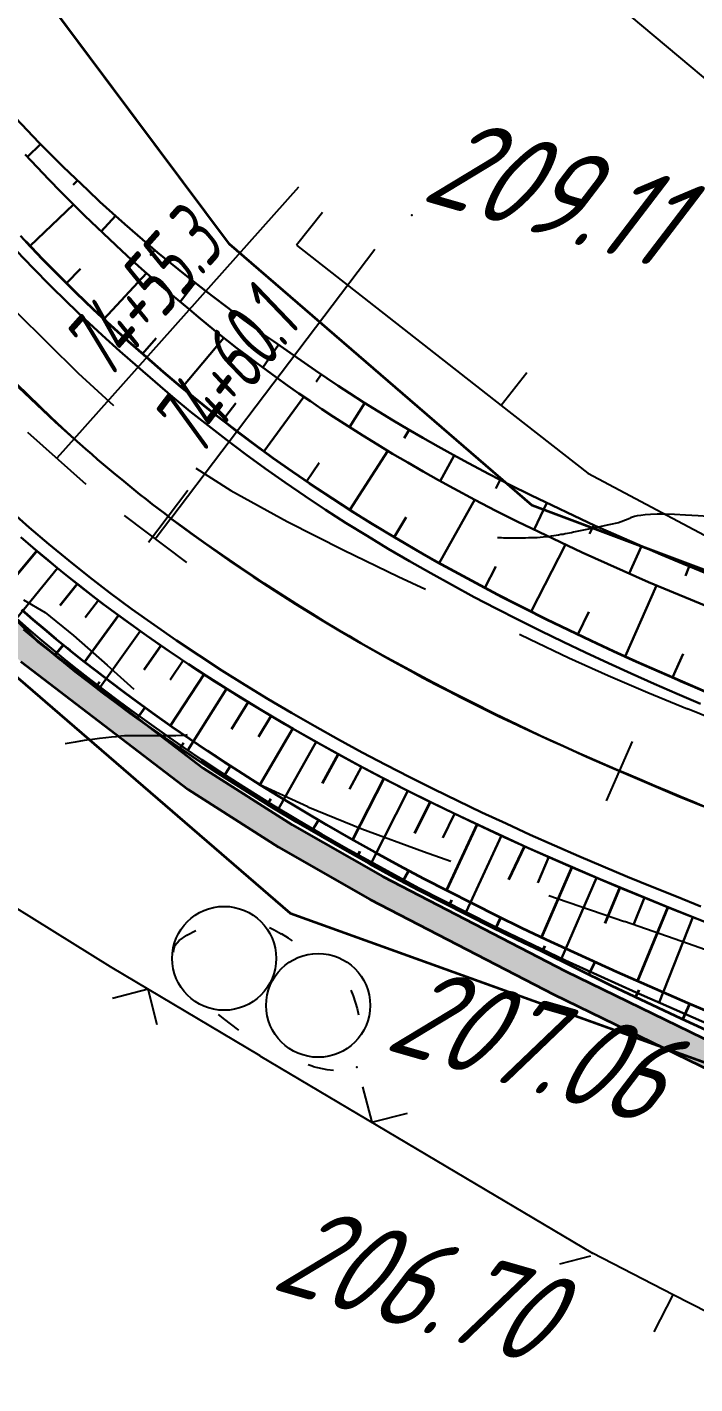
# Model space of a CAD drawing. Header units: millimetres. Extents: x -698 to 8131, y -704 to 4503.
# Drawn here: x 5436.3 to 5462, y 3359.6 to 3411.8 of the extents above; entities that cross this region are included whole.
import ezdxf

# ---------------------------------------------------------------- set-up
doc = ezdxf.new("R2010")
doc.units = ezdxf.units.MM
doc.linetypes.add('CONTI', pattern=[0])
for name, color, linetype, lineweight in [('10', 1, 'Continuous', 35), ('КОПИЯ_ОСЬ_13_ОТКОСЫ', 7, 'Continuous', 30), ('КОПИЯ_ОСЬ_ГРАНИЦЫ_ПОЛОС', 7, 'Continuous', 30), ('ОСЬ_ВЕРХ_ПОКРЫТИЯ_ГРАНИЦЫ_ПОЛОС', 7, 'Continuous', 30), ('ОСЬ_ВЕРХ_ПОКРЫТИЯ_ОСЬ', 1, 'Continuous', 30), ('Ось_примыкания', 1, 'Continuous', 35), ('Тротуар', 40, 'Continuous', 35)]:
    doc.layers.add(name, color=color, linetype=linetype, lineweight=lineweight)
for name, color, linetype in [('GOR_BDEFAULT', 212, 'CONTI'), ('PI_OTDEFAULT', 172, 'CONTI'), ('PI_TTDEFAULT', 5, 'CONTI'), ('SIT_LDEFAULT', 7, 'CONTI'), ('USLZNDEFAULT', 7, 'CONTI'), ('ОСЬ_ВЕРХ_ПОКРЫТИЯ_ОТКОСЫ', 7, 'Continuous'), ('ОСЬ_ВЕРХ_ПОКРЫТИЯ_ПИКЕТЫ', 1, 'Continuous'), ('ОСЬ_ВЕРХ_ПОКРЫТИЯ_РАЗБИВКА_КРИВ', 1, 'Continuous'), ('разметка', 7, 'Continuous')]:
    doc.layers.add(name, color=color, linetype=linetype)
doc.styles.add('eskd', font='isocpeui.ttf', dxfattribs={"width": 1.2})
doc.styles.get("Standard").update_dxf_attribs({"font": 'isocpeui.ttf'})

# ---------------------------------------------------------------- blocks, each defined once
blk = doc.blocks.new('BL_2004')
at = {"color": 0}
blk.add_circle((0, 0), 2, dxfattribs=at)
blk = doc.blocks.new('*U49')
at = {"layer": 'КОПИЯ_ОСЬ_13_ОТКОСЫ'}
for points in [[(1065.279, 800.366), (1067.106, 798.446), (1067.568, 797.983), (1068.033, 797.524), (1068.503, 797.068), (1068.976, 796.617), (1069.448, 796.178), (1069.925, 795.743), (1070.406, 795.312), (1070.89, 794.887), (1071.277, 794.556), (1071.666, 794.228), (1072.058, 793.904), (1072.453, 793.583), (1072.85, 793.265), (1073.513, 792.75), (1073.879, 792.463), (1074.247, 792.179), (1074.618, 791.898), (1074.991, 791.62), (1075.367, 791.345), (1075.745, 791.074), (1076.125, 790.805), (1076.507, 790.54), (1076.891, 790.278), (1077.318, 789.977), (1077.747, 789.68), (1078.178, 789.386), (1078.612, 789.096), (1079.048, 788.809), (1079.605, 788.455), (1080.165, 788.105), (1080.728, 787.762), (1081.295, 787.423), (1081.873, 787.089), (1082.454, 786.759), (1083.037, 786.435), (1083.624, 786.115), (1084.421, 785.695), (1085.222, 785.283), (1086.027, 784.88), (1088.499, 783.709), (1091.033, 782.595), (1091.891, 782.235), (1092.754, 781.881)], [(1066.577, 797.996), (1067.028, 797.515), (1067.483, 797.038), (1067.943, 796.564), (1068.406, 796.094), (1068.87, 795.636), (1069.338, 795.182), (1069.81, 794.732), (1070.286, 794.286), (1070.667, 793.939), (1071.052, 793.595), (1071.438, 793.254), (1071.828, 792.916), (1072.22, 792.581), (1072.877, 792.037), (1073.24, 791.733), (1073.606, 791.432), (1073.974, 791.134), (1074.345, 790.839), (1074.719, 790.548), (1075.094, 790.259), (1075.473, 789.974), (1075.853, 789.692), (1076.236, 789.413), (1076.669, 789.104), (1077.105, 788.798), (1077.543, 788.496), (1077.984, 788.198), (1078.427, 787.903), (1078.992, 787.539), (1079.56, 787.181), (1080.132, 786.828), (1080.707, 786.48), (1081.293, 786.137), (1081.881, 785.799), (1082.473, 785.466), (1083.067, 785.139), (1083.873, 784.708), (1084.684, 784.286), (1085.499, 783.873), (1087.996, 782.674), (1090.552, 781.536), (1093.124, 780.464)], [(1067.156, 798.396), (1066.661, 797.906)], [(1068.581, 796.993), (1068.42, 796.826)], [(1070.047, 795.633), (1069.501, 795.026)], [(1071.556, 794.321), (1071.381, 794.112)], [(1073.111, 793.063), (1072.535, 792.32)], [(1074.694, 791.841), (1074.506, 791.59)], [(1076.316, 790.672), (1075.71, 789.797)], [(1077.961, 789.533), (1077.761, 789.24)], [(1079.633, 788.437), (1079.047, 787.505)], [(1081.341, 787.396), (1081.156, 787.079)], [(1083.081, 786.411), (1082.542, 785.428)], [(1084.849, 785.474), (1084.678, 785.142)], [(1086.642, 784.589), (1086.154, 783.558)], [(1088.449, 783.733), (1088.286, 783.389)], [(1090.28, 782.926), (1089.813, 781.865)], [(1092.119, 782.142), (1091.972, 781.784)]]:
    blk.add_lwpolyline(points, dxfattribs=at)

msp = doc.modelspace()

# ---------------------------------------------------------------- hatches: boundary and pattern name
at = {"layer": 'Тротуар', "lineweight": 30, "ltscale": 7}
msp.add_hatch(color=256, dxfattribs=at).paths.add_polyline_path([(5466.603, 3369.435), (5464.199, 3371.972), (5457.004, 3375.472), (5449.971, 3379.116), (5446.483, 3381.111), (5443.161, 3383.224), (5436.715, 3388.142), (5431.069, 3393.814), (5426.047, 3400.024), (5421.509, 3406.475), (5419.224, 3409.907), (5412.944, 3420.132), (5406.733, 3430.399), (5401.563, 3438.959), (5392.412, 3454.459), (5384.128, 3468.142), (5376.812, 3480.084), (5372.692, 3483.698), (5367.045, 3489.864), (5364.428, 3494.124), (5362.55, 3498.787), (5362.162, 3499.75), (5361.296, 3501.956), (5360.243, 3505.535), (5359.9, 3506.511), (5359.557, 3507.488), (5353.516, 3517.408), (5346.095, 3529.283), (5337.358, 3542.681), (5330.6, 3552.598), (5323.514, 3562.282), (5314.689, 3573.385), (5305.757, 3583.754), (5294.788, 3595.515), (5284.15, 3605.971), (5274.517, 3614.798), (5262.518, 3625.475), (5250.256, 3635.753), (5228.636, 3653.545), (5213.48, 3666.213), (5198.554, 3679.53), (5195.155, 3682.072), (5188.614, 3686.677), (5181.729, 3690.741), (5174.553, 3693.981), (5166.765, 3696.048), (5158.672, 3697.097), (5150.771, 3696.701), (5142.932, 3694.886), (5135.763, 3691.799), (5128.894, 3687.534), (5119.677, 3680.123), (5110.519, 3672.03), (5107.649, 3669.246), (5096.334, 3657.934), (5094.629, 3656.228), (5093.906, 3655.537), (5087.832, 3649.465), (5076.605, 3638.065), (5063.964, 3625.252), (5056.914, 3618.158), (5049.806, 3611.124), (5042.672, 3604.117), (5034.104, 3595.716), (5025.464, 3587.246), (5012.287, 3575.126), (5004.83, 3568.464), (5000.376, 3564.545), (4992.568, 3558.187), (4986.365, 3553.136), (4976.969, 3545.672), (4967.373, 3538.466), (4960.946, 3533.701), (4956.142, 3530.257), (4951.275, 3526.828), (4944.558, 3522.239), (4941.878, 3520.46), (4934.85, 3515.752), (4934.02, 3515.196), (4921.2, 3506.598), (4903.6, 3496.548), (4897.663, 3493.449), (4891.601, 3490.598), (4873.244, 3481.853), (4861.137, 3475.777), (4851.022, 3470.054), (4850.316, 3469.617), (4844.045, 3464.752), (4838.09, 3459.351), (4832.466, 3453.61), (4827.236, 3447.37), (4822.539, 3440.513), (4818.897, 3433.927), (4815.516, 3426.46), (4812.441, 3418.669), (4810.035, 3411.157), (4807.175, 3399.956), (4804.768, 3388.201), (4802.678, 3365.271), (4803.818, 3364.88), (4805.75, 3388.011), (4808.15, 3399.731), (4811.12, 3411.298), (4813.568, 3418.846), (4816.506, 3426.225), (4819.778, 3433.453), (4823.587, 3440.306), (4828.121, 3446.878), (4833.208, 3452.938), (4838.771, 3458.618), (4844.644, 3463.95), (4850.888, 3468.795), (4851.611, 3469.243), (4861.609, 3474.895), (4873.593, 3481.023), (4892.028, 3489.675), (4898.14, 3492.525), (4904.066, 3495.663), (4921.662, 3505.714), (4942.435, 3519.629), (4945.115, 3521.408), (4951.736, 3525.929), (4956.645, 3529.404), (4961.502, 3532.939), (4967.97, 3537.663), (4977.55, 3544.92), (4986.99, 3552.356), (4993.2, 3557.412), (5001.022, 3563.781), (5005.493, 3567.716), (5012.958, 3574.386), (5026.153, 3586.52), (5034.804, 3595.002), (5043.373, 3603.403), (5050.509, 3610.412), (5057.621, 3617.45), (5064.674, 3624.548), (5077.317, 3637.363), (5088.541, 3648.76), (5097.04, 3657.226), (5108.35, 3668.534), (5111.199, 3671.296), (5120.322, 3679.358), (5129.473, 3686.717), (5136.227, 3690.91), (5143.245, 3693.932), (5150.91, 3695.707), (5158.632, 3696.093), (5166.571, 3695.065), (5174.217, 3693.035), (5181.268, 3689.852), (5188.077, 3685.832), (5194.568, 3681.262), (5197.92, 3678.755), (5212.826, 3665.456), (5227.997, 3652.776), (5249.617, 3634.984), (5261.864, 3624.719), (5273.849, 3614.053), (5283.425, 3605.248), (5294.038, 3594.853), (5304.928, 3583.185), (5313.919, 3572.747), (5322.719, 3561.675), (5329.783, 3552.021), (5336.525, 3542.127), (5345.254, 3528.742), (5352.666, 3516.881), (5358.55, 3507.337), (5360.408, 3501.541), (5363.532, 3493.673), (5366.243, 3489.259), (5371.993, 3482.98), (5375.959, 3479.544), (5383.271, 3467.625), (5391.554, 3453.946), (5400.706, 3438.447), (5405.884, 3429.885), (5412.109, 3419.623), (5418.381, 3409.369), (5420.615, 3406.013), (5425.242, 3399.43), (5430.324, 3393.146), (5436.048, 3387.394), (5442.486, 3382.471), (5445.966, 3380.254), (5449.492, 3378.238), (5456.555, 3374.578), (5463.598, 3371.152), (5466.015, 3368.602), (5468.306, 3367.584), (5468.712, 3368.498)])

# ---------------------------------------------------------------- linework, layer by layer
at = {"layer": '10'}
for p, q in [((5444.073, 3403.464), (5401.543, 3460.384)), ((5455.723, 3393.394), (5444.073, 3403.464)), ((5531.183, 3365.104), (5455.723, 3393.394)), ((5446.413, 3377.714), (5474.883, 3367.454))]:
    msp.add_line(p, q, dxfattribs=at)
for points in [[(5710.163, 3297.724), (5663.993, 3297.174), (5633.323, 3307.224), (5531.183, 3365.104), (5455.723, 3393.394), (5444.073, 3403.464), (5401.543, 3460.384), (5376.033, 3506.574), (5328.473, 3581.954), (5320.503, 3590.824), (5286.753, 3619.604), (5288.323, 3621.204), (5196.433, 3695.614)], [(5446.413, 3377.714), (5430.843, 3391.154), (5399.813, 3434.264), (5430.843, 3391.154), (5446.413, 3377.714), (5474.883, 3367.454), (5476.483, 3372.204), (5484.003, 3369.444), (5482.413, 3364.674), (5523.553, 3348.784), (5626.023, 3290.704), (5661.233, 3279.184), (5669.823, 3278.944), (5668.943, 3282.924), (5691.213, 3283.214)]]:
    msp.add_lwpolyline(points, dxfattribs=at)
at = {"layer": 'GOR_BDEFAULT', "color": 212, "elevation": 208, "flags": 128}
for points in [[(5463.309, 3392.92), (5462.669, 3392.97), (5462.109, 3393), (5461.619, 3393.03), (5461.199, 3393.05), (5460.839, 3393.06), (5460.529, 3393.06), (5460.279, 3393.05), (5460.069, 3393.04), (5459.899, 3393.02), (5459.759, 3393), (5459.659, 3392.98), (5459.579, 3392.95), (5459.509, 3392.93), (5459.459, 3392.9), (5459.419, 3392.88), (5459.039, 3392.73), (5458.669, 3392.65), (5458.139, 3392.54), (5457.309, 3392.37), (5457.229, 3392.35), (5457.159, 3392.34), (5457.079, 3392.32), (5456.989, 3392.31), (5456.909, 3392.29), (5456.819, 3392.28), (5456.729, 3392.26), (5456.639, 3392.25), (5456.549, 3392.23), (5456.449, 3392.22), (5456.349, 3392.2), (5456.249, 3392.19), (5456.139, 3392.18), (5456.029, 3392.17), (5455.919, 3392.16), (5455.809, 3392.16), (5455.699, 3392.15), (5455.579, 3392.15), (5455.469, 3392.14), (5455.349, 3392.14), (5455.239, 3392.14), (5455.129, 3392.14), (5455.019, 3392.14), (5454.909, 3392.14), (5454.809, 3392.14), (5454.709, 3392.14), (5454.619, 3392.14), (5454.539, 3392.15), (5454.459, 3392.15), (5454.389, 3392.15)], [(5442.449, 3384.57), (5442.339, 3384.55), (5442.009, 3384.53), (5441.949, 3384.53), (5441.889, 3384.53), (5441.809, 3384.53), (5441.739, 3384.53), (5441.649, 3384.53), (5441.569, 3384.53), (5441.479, 3384.53), (5441.379, 3384.53), (5441.289, 3384.53), (5441.189, 3384.53), (5441.089, 3384.53), (5440.989, 3384.53), (5440.889, 3384.54), (5440.789, 3384.54), (5440.699, 3384.54), (5440.599, 3384.54), (5440.499, 3384.54), (5440.399, 3384.54), (5440.289, 3384.54), (5440.179, 3384.53), (5440.039, 3384.53), (5439.889, 3384.52), (5439.729, 3384.5), (5439.539, 3384.48), (5439.319, 3384.46), (5439.079, 3384.43), (5438.799, 3384.39), (5438.489, 3384.35), (5438.139, 3384.29), (5437.749, 3384.23)]]:
    msp.add_lwpolyline(points, dxfattribs=at)
at = {"layer": 'PI_TTDEFAULT', "color": 5}
for p in [(5451.089, 3404.58, 209.114), (5448.969, 3371.78, 206.875), (5458.039, 3364.62, 206.7)]:
    msp.add_point(p, dxfattribs=at)
at = {"layer": 'SIT_LDEFAULT', "color": 7}
for p, q in [((5483.329, 3392.19), (5421.409, 3444.32)), ((5447.649, 3404.68), (5446.659, 3403.42)), ((5446.659, 3403.42), (5454.529, 3397.25)), ((5435.869, 3400.85), (5438.259, 3398.49)), ((5438.259, 3398.49), (5439.609, 3397.25)), ((5455.519, 3398.51), (5454.529, 3397.25)), ((5454.529, 3397.25), (5457.859, 3394.65)), ((5442.779, 3394.84), (5444.129, 3393.98)), ((5457.859, 3394.65), (5462.959, 3391.94)), ((5444.129, 3393.98), (5446.289, 3392.78)), ((5446.289, 3392.78), (5448.469, 3391.68)), ((5448.469, 3391.68), (5450.569, 3390.67)), ((5450.569, 3390.67), (5451.619, 3390.18)), ((5436.149, 3389.77), (5436.979, 3389.28)), ((5436.979, 3389.28), (5438.069, 3388.4)), ((5438.069, 3388.4), (5439.369, 3387.25)), ((5455.229, 3388.45), (5455.629, 3388.25)), ((5455.629, 3388.25), (5457.129, 3387.54)), ((5439.369, 3387.25), (5440.399, 3386.33)), ((5457.129, 3387.54), (5458.639, 3386.86)), ((5458.639, 3386.86), (5460.169, 3386.2)), ((5460.169, 3386.2), (5461.699, 3385.57)), ((5461.699, 3385.58), (5463.239, 3384.96)), ((5443.509, 3383.79), (5443.879, 3383.51)), ((5443.879, 3383.51), (5445.389, 3382.59)), ((5428.189, 3382.67), (5439.479, 3375.66)), ((5445.389, 3382.6), (5447.089, 3381.81)), ((5447.089, 3381.8), (5449.169, 3380.96)), ((5449.169, 3380.96), (5451.539, 3380.08)), ((5451.539, 3380.08), (5452.589, 3379.71)), ((5456.359, 3378.39), (5456.699, 3378.27)), ((5456.699, 3378.27), (5459.279, 3377.39)), ((5445.619, 3377.16), (5445.799, 3377.07)), ((5459.279, 3377.4), (5461.729, 3376.54)), ((5441.969, 3376.46), (5442.139, 3376.66)), ((5442.139, 3376.66), (5442.439, 3376.86)), ((5442.439, 3376.86), (5442.779, 3377.04)), ((5445.799, 3377.07), (5446.069, 3376.91)), ((5446.069, 3376.92), (5446.329, 3376.76)), ((5446.329, 3376.75), (5446.489, 3376.65)), ((5441.919, 3376.24), (5441.969, 3376.46)), ((5441.929, 3376.2), (5441.919, 3376.24)), ((5461.729, 3376.54), (5464.669, 3375.5)), ((5439.479, 3375.66), (5445.249, 3372.23)), ((5440.949, 3374.78), (5439.579, 3374.43)), ((5441.299, 3373.41), (5440.949, 3374.78)), ((5448.739, 3374.75), (5448.829, 3374.53)), ((5448.829, 3374.53), (5448.989, 3374.04)), ((5448.989, 3374.04), (5449.039, 3373.8)), ((5443.899, 3373.61), (5443.649, 3373.81)), ((5444.379, 3373.24), (5443.899, 3373.61)), ((5444.439, 3373.21), (5444.389, 3373.25)), ((5445.249, 3372.22), (5458.039, 3364.62)), ((5447.299, 3371.81), (5447.099, 3371.87)), ((5447.829, 3371.68), (5447.299, 3371.8)), ((5448.079, 3371.65), (5447.829, 3371.68)), ((5449.199, 3371.03), (5449.549, 3369.66)), ((5449.549, 3369.66), (5450.919, 3370.01)), ((5457.969, 3364.51), (5456.769, 3364.2)), ((5461.149, 3363.02), (5458.039, 3364.62)), ((5460.419, 3361.59), (5461.149, 3363.02)), ((5470.039, 3358.44), (5461.149, 3363.02))]:
    msp.add_line(p, q, dxfattribs=at)
at = {"layer": 'КОПИЯ_ОСЬ_13_ОТКОСЫ'}
for points in [[(5436.221, 3406.91), (5436.672, 3406.429), (5437.128, 3405.952), (5437.587, 3405.478), (5438.05, 3405.009), (5438.514, 3404.55), (5438.982, 3404.096), (5439.454, 3403.646), (5439.93, 3403.201), (5440.312, 3402.853), (5440.696, 3402.509), (5441.083, 3402.168), (5441.472, 3401.83), (5441.864, 3401.495), (5442.521, 3400.951), (5442.884, 3400.647), (5443.25, 3400.346), (5443.618, 3400.048), (5443.989, 3399.754), (5444.362, 3399.462), (5444.738, 3399.173), (5445.117, 3398.888), (5445.497, 3398.606), (5445.881, 3398.327), (5446.313, 3398.018), (5446.749, 3397.712), (5447.187, 3397.41), (5447.628, 3397.112), (5448.071, 3396.817), (5448.636, 3396.453), (5449.205, 3396.095), (5449.776, 3395.742), (5450.351, 3395.394), (5450.937, 3395.051), (5451.526, 3394.713), (5452.117, 3394.381), (5452.711, 3394.053), (5453.517, 3393.623), (5454.328, 3393.2), (5455.143, 3392.787), (5457.64, 3391.589), (5460.196, 3390.45), (5462.768, 3389.378)], [(5436.399, 3403.385), (5438.077, 3404.982)], [(5436.03, 3403.775), (5436.497, 3403.282), (5436.967, 3402.793), (5437.442, 3402.314), (5437.92, 3401.839), (5438.402, 3401.369), (5438.89, 3400.903), (5439.282, 3400.538), (5439.677, 3400.177), (5440.075, 3399.819), (5440.476, 3399.464), (5440.88, 3399.112), (5441.252, 3398.784), (5441.627, 3398.459), (5442.005, 3398.138), (5442.385, 3397.819), (5442.768, 3397.504), (5443.153, 3397.192), (5443.542, 3396.884), (5443.933, 3396.579), (5444.326, 3396.277), (5444.771, 3395.941), (5445.219, 3395.61), (5445.67, 3395.283), (5446.123, 3394.959), (5446.579, 3394.639), (5447.158, 3394.245), (5447.741, 3393.856), (5448.328, 3393.473), (5448.919, 3393.096), (5449.518, 3392.724), (5450.121, 3392.358), (5450.727, 3391.997), (5451.336, 3391.641), (5452.16, 3391.175), (5452.988, 3390.717), (5453.822, 3390.268), (5456.367, 3388.97), (5458.965, 3387.737), (5461.571, 3386.577), (5464.137, 3385.494)], [(5437.799, 3401.958), (5438.342, 3402.507)], [(5439.243, 3400.574), (5440.881, 3402.346)], [(5440.733, 3399.239), (5441.26, 3399.846)], [(5442.248, 3397.934), (5443.856, 3399.859)], [(5445.402, 3395.476), (5446.937, 3397.582)], [(5443.804, 3396.678), (5444.318, 3397.338)], [(5448.711, 3393.228), (5450.162, 3395.508)], [(5447.039, 3394.325), (5447.525, 3395.045)], [(5452.147, 3391.182), (5453.513, 3393.625)], [(5450.415, 3392.182), (5450.876, 3392.956)], [(5436.148, 3392.093), (5436.582, 3391.723), (5437.02, 3391.356), (5437.461, 3390.994), (5437.904, 3390.635), (5438.351, 3390.28), (5438.801, 3389.929), (5439.254, 3389.581), (5439.765, 3389.202), (5440.28, 3388.828), (5440.799, 3388.457), (5441.32, 3388.091), (5441.845, 3387.73), (5442.503, 3387.29), (5443.166, 3386.857), (5443.832, 3386.429), (5444.503, 3386.009), (5445.175, 3385.6), (5445.851, 3385.197), (5446.53, 3384.799), (5447.214, 3384.408), (5448.126, 3383.902), (5449.044, 3383.405), (5449.966, 3382.918), (5450.89, 3382.445), (5451.818, 3381.982), (5452.75, 3381.526), (5455.557, 3380.223), (5458.337, 3379.013), (5461.045, 3377.897), (5463.754, 3376.829)], [(5455.685, 3389.317), (5457.001, 3391.896)], [(5437.462, 3390.993), (5435.876, 3389.048)], [(5453.904, 3390.226), (5454.328, 3391.057)], [(5459.293, 3387.591), (5460.508, 3390.32)], [(5439.03, 3389.752), (5438.521, 3389.088)], [(5457.483, 3388.44), (5457.896, 3389.312)], [(5435.876, 3389.047), (5436.324, 3388.659), (5436.776, 3388.274), (5437.231, 3387.893), (5437.688, 3387.515), (5438.207, 3387.103), (5438.729, 3386.695), (5439.254, 3386.291), (5439.783, 3385.892), (5440.315, 3385.497), (5440.982, 3385.016), (5441.653, 3384.542), (5442.329, 3384.075), (5443.01, 3383.613), (5443.692, 3383.165), (5444.377, 3382.723), (5445.066, 3382.286), (5445.759, 3381.856), (5446.683, 3381.299), (5447.613, 3380.752), (5448.548, 3380.214), (5449.483, 3379.693), (5450.422, 3379.181), (5451.365, 3378.677), (5454.2, 3377.233), (5457.002, 3375.889), (5459.722, 3374.649), (5462.436, 3373.461)], [(5440.642, 3388.569), (5439.103, 3386.406)], [(5461.12, 3386.777), (5461.525, 3387.687)], [(5442.288, 3387.433), (5441.798, 3386.696)], [(5443.966, 3386.344), (5442.472, 3383.977)], [(5445.673, 3385.302), (5445.196, 3384.5)], [(5447.404, 3384.301), (5445.967, 3381.729)], [(5449.16, 3383.343), (5448.698, 3382.476)], [(5450.936, 3382.422), (5449.541, 3379.661)], [(5452.729, 3381.537), (5452.28, 3380.608)], [(5454.543, 3380.694), (5453.177, 3377.754)], [(5456.365, 3379.871), (5455.934, 3378.88)], [(5458.199, 3379.073), (5456.846, 3375.964)], [(5460.047, 3378.308), (5459.616, 3377.263)], [(5461.901, 3377.559), (5460.602, 3374.264)]]:
    msp.add_lwpolyline(points, dxfattribs=at)
at = {"layer": 'КОПИЯ_ОСЬ_ГРАНИЦЫ_ПОЛОС'}
for points in [[(5436.247, 3403.543), (5436.885, 3402.879), (5437.53, 3402.224), (5438.183, 3401.58), (5438.844, 3400.947), (5439.512, 3400.325), (5440.189, 3399.716), (5440.877, 3399.115), (5441.537, 3398.535), (5442.203, 3397.969), (5442.877, 3397.413), (5443.561, 3396.867), (5444.253, 3396.332), (5444.993, 3395.774), (5445.742, 3395.228), (5446.501, 3394.693), (5447.27, 3394.168), (5448.048, 3393.653), (5448.835, 3393.148), (5449.631, 3392.653), (5450.435, 3392.168), (5451.247, 3391.692), (5452.067, 3391.225), (5452.894, 3390.767), (5453.728, 3390.318), (5454.568, 3389.877), (5455.415, 3389.444), (5456.268, 3389.018), (5457.127, 3388.6), (5457.991, 3388.189), (5458.861, 3387.785), (5459.736, 3387.386), (5460.615, 3386.994), (5461.499, 3386.608), (5462.388, 3386.226)], [(5462.192, 3385.766), (5461.301, 3386.149), (5460.413, 3386.537), (5459.53, 3386.931), (5458.652, 3387.33), (5457.778, 3387.737), (5456.91, 3388.15), (5456.047, 3388.57), (5455.19, 3388.998), (5454.338, 3389.433), (5453.493, 3389.877), (5452.654, 3390.329), (5451.822, 3390.789), (5450.997, 3391.259), (5450.18, 3391.738), (5449.37, 3392.227), (5448.568, 3392.725), (5447.775, 3393.234), (5446.991, 3393.753), (5446.216, 3394.282), (5445.45, 3394.822), (5444.695, 3395.373), (5443.95, 3395.935), (5443.252, 3396.474), (5442.562, 3397.024), (5441.882, 3397.585), (5441.21, 3398.157), (5440.547, 3398.739), (5439.857, 3399.342), (5439.174, 3399.957), (5438.5, 3400.583), (5437.834, 3401.221), (5437.176, 3401.871), (5436.526, 3402.53), (5435.884, 3403.2)], [(5436.044, 3392.18), (5436.81, 3391.528), (5437.586, 3390.888), (5438.372, 3390.261), (5439.169, 3389.645), (5440.023, 3389.012), (5440.886, 3388.394), (5441.756, 3387.791), (5442.633, 3387.203), (5443.517, 3386.628), (5444.408, 3386.068), (5445.305, 3385.52), (5446.207, 3384.986), (5447.114, 3384.465), (5448.026, 3383.955), (5448.942, 3383.458), (5449.862, 3382.972), (5450.785, 3382.497), (5451.712, 3382.033), (5452.642, 3381.579), (5453.574, 3381.135), (5454.508, 3380.7), (5455.444, 3380.274), (5456.382, 3379.856), (5457.321, 3379.447), (5458.261, 3379.045), (5459.202, 3378.65), (5460.144, 3378.262), (5461.086, 3377.88), (5462.029, 3377.504)], [(5436.148, 3392.093), (5436.582, 3391.723), (5437.02, 3391.356), (5437.461, 3390.994), (5437.904, 3390.635), (5438.351, 3390.28), (5438.801, 3389.929), (5439.254, 3389.581), (5439.765, 3389.202), (5440.28, 3388.828), (5440.799, 3388.457), (5441.32, 3388.091), (5441.845, 3387.73), (5442.503, 3387.29), (5443.166, 3386.857), (5443.832, 3386.429), (5444.503, 3386.009), (5445.175, 3385.6), (5445.851, 3385.197), (5446.53, 3384.799), (5447.214, 3384.408), (5448.126, 3383.902), (5449.044, 3383.405), (5449.966, 3382.918), (5450.89, 3382.445), (5451.818, 3381.982), (5452.75, 3381.526), (5455.557, 3380.223), (5458.337, 3379.013), (5461.045, 3377.897), (5463.754, 3376.829)]]:
    msp.add_lwpolyline(points, dxfattribs=at)
at = {"layer": 'ОСЬ_ВЕРХ_ПОКРЫТИЯ_ГРАНИЦЫ_ПОЛОС', "linetype": 'Continuous'}
msp.add_lwpolyline([(5462.213, 3377.969), (5461.273, 3378.344), (5460.333, 3378.725), (5459.394, 3379.112), (5458.456, 3379.505), (5457.519, 3379.906), (5456.583, 3380.314), (5455.649, 3380.73), (5454.717, 3381.154), (5453.787, 3381.587), (5452.859, 3382.029), (5451.934, 3382.481), (5451.012, 3382.943), (5450.093, 3383.415), (5449.178, 3383.899), (5448.267, 3384.393), (5447.361, 3384.9), (5446.459, 3385.418), (5445.562, 3385.949), (5444.672, 3386.493), (5443.787, 3387.05), (5442.909, 3387.62), (5442.037, 3388.204), (5441.174, 3388.803), (5440.318, 3389.416), (5439.471, 3390.044), (5438.681, 3390.654), (5437.901, 3391.277), (5437.131, 3391.911), (5436.371, 3392.558), (5435.621, 3393.217)], dxfattribs=at)
at = {"layer": 'ОСЬ_ВЕРХ_ПОКРЫТИЯ_ОСЬ'}
msp.add_lwpolyline([(5435.964, 3397.961), (5436.663, 3397.286), (5437.373, 3396.622), (5438.094, 3395.969), (5438.094, 3395.969, 0.020124), (5441.824, 3392.903), (5441.824, 3392.903), (5442.604, 3392.323), (5443.393, 3391.755), (5444.19, 3391.199), (5444.996, 3390.655), (5445.81, 3390.123), (5446.631, 3389.602), (5447.459, 3389.092), (5448.293, 3388.594), (5449.134, 3388.105), (5449.98, 3387.627), (5450.832, 3387.159), (5451.69, 3386.7), (5452.552, 3386.251), (5453.419, 3385.811), (5454.29, 3385.379), (5455.165, 3384.956), (5456.044, 3384.54), (5456.926, 3384.132), (5457.812, 3383.731), (5458.701, 3383.337), (5459.592, 3382.95), (5460.487, 3382.568), (5461.383, 3382.192), (5462.282, 3381.821)], format="xyb", dxfattribs=at)
at = {"layer": 'ОСЬ_ВЕРХ_ПОКРЫТИЯ_ОТКОСЫ'}
msp.add_lwpolyline([(5461.42, 3386.644), (5461.571, 3386.577), (5464.137, 3385.494), (5466.735, 3384.445), (5469.36, 3383.42), (5470.241, 3383.082), (5472.008, 3382.409), (5491.145, 3375.198), (5494.581, 3373.895), (5497.861, 3372.642), (5504.323, 3370.136), (5509.852, 3367.937), (5514.901, 3365.871), (5519.296, 3364.017), (5523.86, 3362.029), (5523.991, 3361.97)], dxfattribs=at)
at = {"layer": 'ОСЬ_ВЕРХ_ПОКРЫТИЯ_ПИКЕТЫ'}
for p, q in [((5440.954, 3391.994), (5442.467, 3393.984)), ((5458.581, 3382.026), (5459.578, 3384.318))]:
    msp.add_line(p, q, dxfattribs=at)
at = {"layer": 'ОСЬ_ВЕРХ_ПОКРЫТИЯ_РАЗБИВКА_КРИВ'}
for p, q in [((5438.094, 3395.969), (5446.746, 3405.672)), ((5441.824, 3392.903), (5449.667, 3403.271)), ((5436.309, 3396.221), (5438.548, 3394.224)), ((5438.094, 3395.969), (5437.428, 3395.223)), ((5440.024, 3393.011), (5442.417, 3391.201)), ((5441.824, 3392.903), (5441.22, 3392.106))]:
    msp.add_line(p, q, dxfattribs=at)
at = {"layer": 'Ось_примыкания', "color": 0}
for p, q in [((5436.666, 3391.652), (5435.33, 3390.056)), ((5438.216, 3390.387), (5437.549, 3389.548)), ((5439.805, 3389.173), (5438.503, 3387.383)), ((5437.361, 3387.644), (5437.684, 3388.042)), ((5441.434, 3388.013), (5440.786, 3387.072)), ((5438.931, 3386.406), (5439.086, 3386.608)), ((5443.097, 3386.902), (5441.806, 3384.93)), ((5440.536, 3385.212), (5440.831, 3385.623)), ((5444.788, 3385.835), (5444.157, 3384.797)), ((5446.507, 3384.813), (5445.245, 3382.654)), ((5442.174, 3384.064), (5442.316, 3384.271)), ((5448.251, 3383.834), (5447.638, 3382.702)), ((5443.84, 3382.959), (5444.11, 3383.379)), ((5450.016, 3382.892), (5448.811, 3380.536)), ((5445.533, 3381.893), (5445.663, 3382.103)), ((5451.801, 3381.99), (5451.193, 3380.774)), ((5447.25, 3380.868), (5447.499, 3381.292)), ((5453.606, 3381.129), (5452.429, 3378.596)), ((5448.988, 3379.878), (5449.106, 3380.092)), ((5455.42, 3380.287), (5454.816, 3378.988)), ((5450.745, 3378.923), (5450.973, 3379.352)), ((5457.252, 3379.485), (5456.076, 3376.783)), ((5452.523, 3378.008), (5452.632, 3378.223)), ((5459.092, 3378.702), (5458.519, 3377.312)), ((5460.941, 3377.939), (5459.772, 3375.102)), ((5454.309, 3377.106), (5454.518, 3377.537)), ((5456.111, 3376.239), (5456.216, 3376.452)), ((5457.904, 3375.354), (5458.141, 3375.833)), ((5459.705, 3374.484), (5459.832, 3374.752)), ((5461.512, 3373.628), (5461.785, 3374.222))]:
    msp.add_line(p, q, dxfattribs=at)
at = {"layer": 'Ось_примыкания', "linetype": 'Continuous'}
msp.add_lwpolyline([(5462.388, 3386.226), (5461.499, 3386.608), (5460.615, 3386.994), (5459.736, 3387.386), (5458.861, 3387.785), (5457.991, 3388.189), (5457.127, 3388.6), (5456.268, 3389.018), (5455.415, 3389.444), (5454.568, 3389.877), (5453.728, 3390.318), (5452.894, 3390.767), (5452.067, 3391.225), (5451.247, 3391.692), (5450.435, 3392.168), (5449.631, 3392.653), (5448.835, 3393.148), (5448.048, 3393.653), (5447.27, 3394.168), (5446.501, 3394.693), (5445.742, 3395.228), (5444.993, 3395.774), (5444.253, 3396.332), (5443.561, 3396.867), (5442.877, 3397.413), (5442.203, 3397.969), (5441.537, 3398.535), (5440.877, 3399.115), (5440.189, 3399.716), (5439.512, 3400.325), (5438.844, 3400.947), (5438.183, 3401.58), (5437.53, 3402.224), (5436.885, 3402.879), (5436.247, 3403.543)], dxfattribs=at)
at = {"layer": 'Ось_примыкания', "color": 0}
for points in [[(5436.079, 3389.394), (5436.516, 3389.017), (5436.957, 3388.644), (5437.4, 3388.274), (5437.847, 3387.908), (5437.932, 3387.837), (5438.447, 3387.427), (5438.966, 3387.021), (5439.489, 3386.62), (5440.014, 3386.223), (5440.543, 3385.83), (5441.207, 3385.353), (5441.875, 3384.881), (5442.548, 3384.416), (5443.224, 3383.958), (5443.903, 3383.512), (5444.585, 3383.072), (5445.271, 3382.638), (5445.961, 3382.21), (5446.881, 3381.656), (5447.807, 3381.111), (5448.738, 3380.576), (5449.669, 3380.058), (5450.604, 3379.548), (5451.545, 3379.046), (5454.37, 3377.608), (5455.315, 3377.147), (5456.26, 3376.695), (5458.979, 3375.45), (5461.694, 3374.26), (5464.399, 3373.115)], [(5436.153, 3388.644), (5436.611, 3388.259), (5437.072, 3387.878), (5437.537, 3387.501), (5437.622, 3387.429), (5438.142, 3387.016), (5438.666, 3386.609), (5439.193, 3386.206), (5439.723, 3385.807), (5440.257, 3385.413), (5440.926, 3384.933), (5441.599, 3384.46), (5442.277, 3383.993), (5442.96, 3383.533), (5443.643, 3383.086), (5444.33, 3382.644), (5445.021, 3382.209), (5445.715, 3381.78), (5446.641, 3381.224), (5447.573, 3380.679), (5448.511, 3380.143), (5449.447, 3379.624), (5450.388, 3379.113), (5451.333, 3378.611), (5454.173, 3377.172), (5455.121, 3376.712), (5456.07, 3376.26), (5458.764, 3374.929), (5461.454, 3373.654), (5464.135, 3372.424)]]:
    msp.add_lwpolyline(points, dxfattribs=at)
at = {"layer": 'разметка', "lineweight": 30, "ltscale": 7}
msp.add_lwpolyline([(5417.045, 3423.767, 0.016587), (5425.44, 3410.674, 0.058059), (5438.094, 3395.969, 0.020124), (5441.824, 3392.903, 0.042958), (5441.824, 3392.903, 0.054981), (5456.926, 3384.132, 0.018087), (5473.172, 3377.637), (5481.916, 3374.385), (5496.323, 3368.998, -0.018348), (5529.02, 3355.491, -0.01381), (5544.82, 3347.595, -0.01151), (5569.606, 3333.57), (5572.249, 3332.003)], format="xyb", dxfattribs=at)
at = {"layer": 'Тротуар', "linetype": 'Continuous'}
for points in [[(5376.753, 3480.179), (5384.125, 3468.146), (5392.412, 3454.459), (5401.564, 3438.96), (5406.739, 3430.403), (5412.963, 3420.143), (5419.224, 3409.907), (5421.44, 3406.577), (5426.041, 3400.033), (5431.069, 3393.815), (5436.709, 3388.147), (5443.06, 3383.291), (5446.483, 3381.111), (5449.971, 3379.116), (5457.004, 3375.472), (5464.199, 3371.972)], [(5436.048, 3387.394), (5442.486, 3382.471), (5445.966, 3380.254), (5449.492, 3378.238), (5456.555, 3374.578), (5463.598, 3371.152), (5466.015, 3368.602), (5468.306, 3367.584)]]:
    msp.add_lwpolyline(points, dxfattribs=at)

# ---------------------------------------------------------------- block references
at = {"layer": 'USLZNDEFAULT', "color": 7, "rotation": 342.9999999999999}
for p in [(5443.869, 3375.97), (5447.489, 3374.16)]:
    msp.add_blockref('BL_2004', p, dxfattribs=at)
at = {"layer": 'КОПИЯ_ОСЬ_13_ОТКОСЫ'}
msp.add_blockref('*U49', (4369.644, 2608.914), dxfattribs=at)

# ---------------------------------------------------------------- texts
at = {"layer": 'PI_OTDEFAULT', "color": 172, "style": 'eskd', "oblique": 10, "width": 0.8}
for s, p in [('209.11', (5451.385, 3405.174)), ('207.06', (5449.972, 3372.493, 207)), ('206.70', (5445.608, 3363.276))]:
    msp.add_text(s, height=3.5, rotation=344, dxfattribs=at).set_placement(p)
at = {"layer": 'ОСЬ_ВЕРХ_ПОКРЫТИЯ_РАЗБИВКА_КРИВ', "width": 0.6}
for s, rotation, p in [('74+55.3', 48.2781, (5439.384, 3398.168)), ('74+60.1', 52.8897, (5442.933, 3395.199))]:
    msp.add_text(s, height=2.5, rotation=rotation, dxfattribs=at).set_placement(p)

doc.saveas('drawing.dxf')
